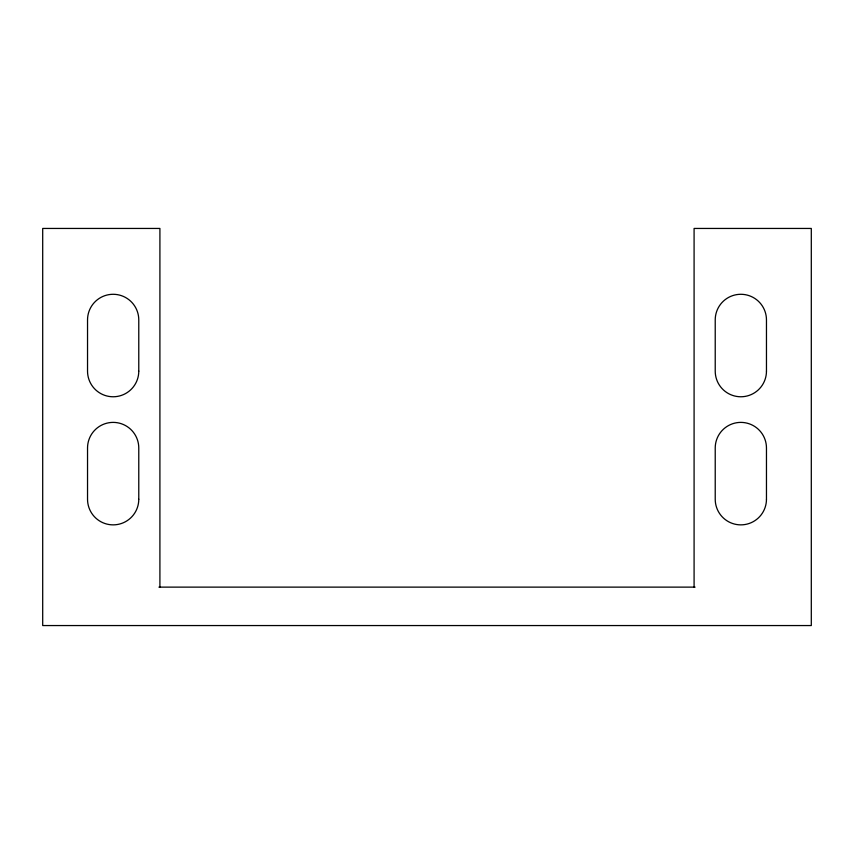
<?xml version="1.0" encoding="UTF-8"?>
<svg xmlns="http://www.w3.org/2000/svg" width="854" height="854" viewBox="0 0 854 854"><rect width="100%" height="100%" fill="white"/><g stroke="black" fill="none" stroke-linecap="round" stroke-linejoin="round"><path stroke-width="1.28" d="M158.919 587.125L695.081 587.125M694.088 587.125L694.088 228.445L811.3 228.445L811.3 625.555L42.7 625.555L42.7 228.445L159.911 228.445L159.911 587.125M766.465 371.148L766.465 319.908A25.62 25.62 0 0 0 740.845 294.288A25.62 25.62 0 0 0 715.225 319.908L715.225 371.148A25.62 25.62 0 0 0 740.845 396.768A25.62 25.62 0 0 0 766.465 371.148M766.465 499.248L766.465 448.008A25.62 25.62 0 0 0 740.845 422.388A25.62 25.62 0 0 0 715.225 448.008L715.225 499.248A25.62 25.62 0 0 0 740.845 524.868A25.62 25.62 0 0 0 766.465 499.248M138.775 371.148L138.775 319.908A25.62 25.62 0 0 0 113.155 294.288A25.62 25.62 0 0 0 87.535 319.908L87.535 371.148A25.62 25.62 0 0 0 113.155 396.768A25.62 25.62 0 0 0 138.775 371.148M138.775 499.248L138.775 448.008A25.62 25.62 0 0 0 113.155 422.388A25.62 25.62 0 0 0 87.535 448.008L87.535 499.248A25.62 25.62 0 0 0 113.155 524.868A25.62 25.62 0 0 0 138.775 499.248"/></g></svg>
